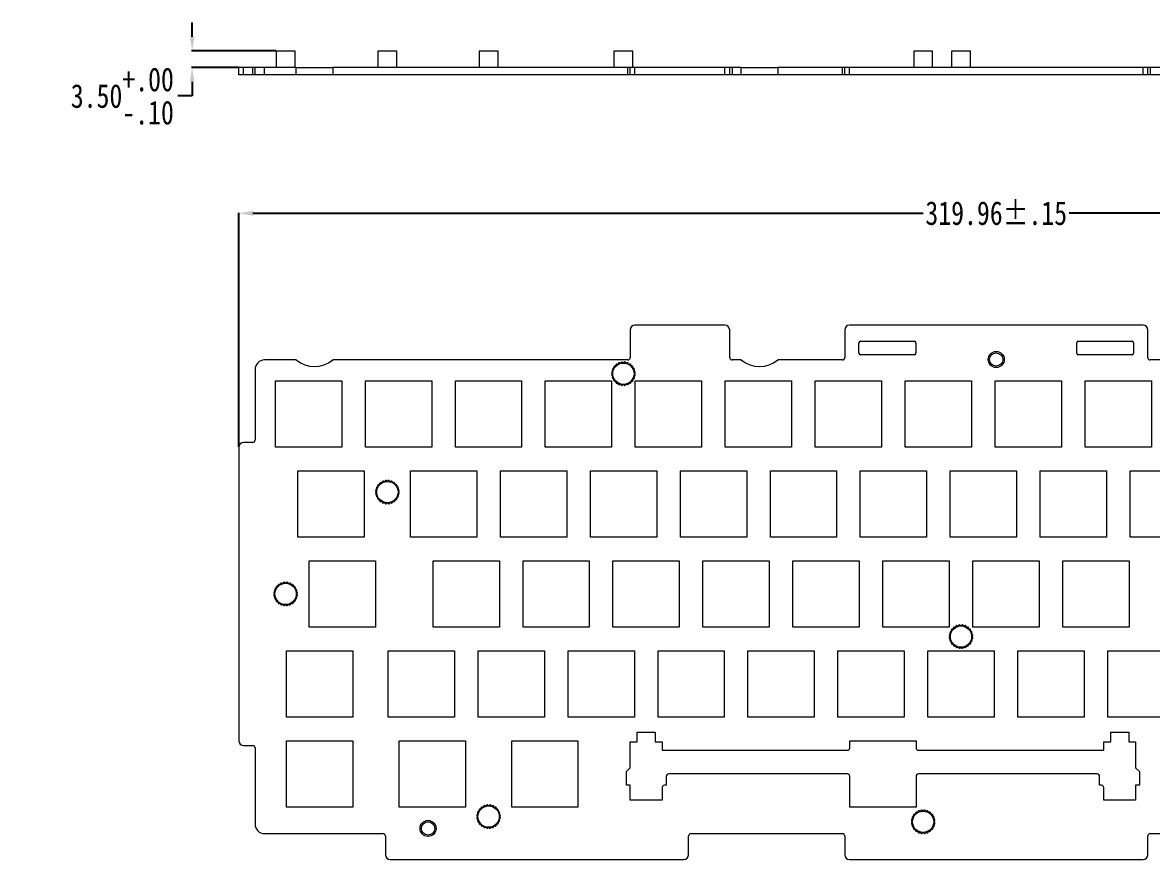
# Model space of a CAD drawing. Header units: inches. Extents: x 702 to 1402, y 103 to 498.
# Drawn here: x 735.8 to 974.2, y 103.5 to 280.1 of the extents above; entities that cross this region are included whole.
import ezdxf

# ---------------------------------------------------------------- set-up
doc = ezdxf.new("R2010")
doc.units = ezdxf.units.IN
doc.header["$LTSCALE"] = 2.574606
doc.header["$MEASUREMENT"] = 0
doc.header["$PDMODE"] = 3
doc.header["$PDSIZE"] = 0.3125
doc.layers.get('0').update_dxf_attribs({"linetype": 'CONTINUOUS'})
doc.layers.get('Defpoints').update_dxf_attribs({"linetype": 'CONTINUOUS'})
doc.styles.get("Standard").update_dxf_attribs({"font": 'txt', "width": 0.8})
doc.dimstyles.new('副本 STANDARD', dxfattribs={"dimtxt": 5, "dimasz": 3, "dimexe": 0.125, "dimexo": 0.0625, "dimgap": 0.09, "dimtad": 0, "dimtoh": 1, "dimzin": 4, "dimdsep": 46, "dimtxsty": 'Standard', "dimblk": '_FILLED', "dimcen": 0.09, "dimazin": 1, "dimtp": 0.01, "dimtm": 0.01, "dimtfac": 1, "dimtofl": 0, "dimtmove": 0, "dimatfit": 3, "dimldrblk": '_FILLED', "dimfxl": 1, "dimtolj": 1, "dimtzin": 4, "dimarcsym": 0})

# ---------------------------------------------------------------- blocks, each defined once
blk = doc.blocks.new('_FILLED')
at = {"color": 0, "linetype": 'ByBlock'}
blk.add_solid([(0, 0), (-1, 0.167), (-1, -0.167)], dxfattribs=at)
blk = doc.blocks.new('*D34')
at = {"color": 0, "lineweight": -2, "transparency": 16777216}
for p, q in [((781.49, 190.58), (781.49, 240)), ((784.49, 239.88), (926.05, 239.88)), ((1098.45, 239.88), (956.9, 239.88)), ((1101.45, 190.58), (1101.45, 240))]:
    blk.add_line(p, q, dxfattribs=at)
at = {"layer": 'Defpoints', "color": 0, "transparency": 16777216}
for p in [(1101.45, 239.88), (781.49, 190.52), (1101.45, 190.52)]:
    blk.add_point(p, dxfattribs=at)
at = {"color": 0, "lineweight": -2, "transparency": 16777216, "xscale": 3, "yscale": 3, "zscale": 3, "rotation": 180}
blk.add_blockref('_FILLED', (781.49, 239.88), dxfattribs=at)
at = {"color": 0, "lineweight": -2, "transparency": 16777216, "xscale": 3, "yscale": 3, "zscale": 3}
blk.add_blockref('_FILLED', (1101.45, 239.88), dxfattribs=at)
at = {"color": 0, "transparency": 16777216, "insert": (941.47, 239.88), "char_height": 5, "attachment_point": 5}
blk.add_mtext('\\A1;319.96±.15', dxfattribs=at)
blk = doc.blocks.new('*D36')
at = {"color": 0, "lineweight": -2, "transparency": 16777216}
for p, q in [((771.65, 277.14), (771.65, 280.14)), ((789.32, 274.14), (771.53, 274.14)), ((781.43, 270.64), (771.53, 270.64)), ((771.65, 267.64), (771.65, 264.64)), ((771.65, 264.64), (768.65, 264.64))]:
    blk.add_line(p, q, dxfattribs=at)
at = {"layer": 'Defpoints', "color": 0, "transparency": 16777216}
for p in [(789.38, 274.14), (771.65, 270.64), (781.49, 270.64)]:
    blk.add_point(p, dxfattribs=at)
at = {"color": 0, "lineweight": -2, "transparency": 16777216, "xscale": 3, "yscale": 3, "zscale": 3}
for p, rotation in [((771.65, 274.14), 270), ((771.65, 270.64), 90)]:
    blk.add_blockref('_FILLED', p, dxfattribs=dict(at, rotation=rotation))
at = {"color": 0, "transparency": 16777216, "insert": (756.9, 264.64), "char_height": 5, "attachment_point": 5}
blk.add_mtext('\\A1;3.50\\S+.00^ -.10;', dxfattribs=at)

msp = doc.modelspace()

# ---------------------------------------------------------------- linework, layer by layer
at = {"color": 7, "linetype": 'Continuous', "lineweight": 15}
for p, q in [((789.383, 274.137), (789.383, 270.637)), ((793.383, 274.137), (789.383, 274.137)), ((793.383, 270.637), (793.383, 274.137)), ((810.881, 274.137), (810.881, 270.637)), ((814.881, 274.137), (810.881, 274.137)), ((814.881, 270.637), (814.881, 274.137)), ((832.251, 274.137), (832.251, 270.637)), ((836.251, 274.137), (832.251, 274.137)), ((836.251, 270.637), (836.251, 274.137)), ((860.733, 274.137), (860.733, 270.637)), ((864.733, 274.137), (860.733, 274.137)), ((864.733, 270.637), (864.733, 274.137)), ((924.033, 274.137), (924.033, 270.637)), ((928.033, 274.137), (924.033, 274.137)), ((928.033, 270.637), (928.033, 274.137)), ((932.028, 274.137), (932.028, 270.637)), ((936.028, 274.137), (932.028, 274.137)), ((936.028, 270.637), (936.028, 274.137)), ((781.493, 269.137), (781.493, 270.637)), ((782.493, 270.637), (781.493, 270.637)), ((782.493, 269.137), (782.493, 270.637)), ((784.433, 270.637), (782.493, 270.637)), ((784.433, 269.137), (784.433, 270.637)), ((784.933, 270.637), (784.433, 270.637)), ((784.933, 269.137), (784.933, 270.637)), ((786.933, 270.637), (784.933, 270.637)), ((786.933, 269.137), (786.933, 270.637)), ((793.621, 270.637), (786.933, 270.637)), ((793.621, 269.137), (793.621, 270.637)), ((793.621, 270.637), (801.325, 270.637)), ((801.325, 270.637), (801.325, 269.137)), ((863.673, 270.637), (801.325, 270.637)), ((863.673, 269.137), (863.673, 270.637)), ((864.173, 270.637), (863.673, 270.637)), ((864.173, 269.137), (864.173, 270.637)), ((865.173, 270.637), (864.173, 270.637)), ((865.173, 269.137), (865.173, 270.637)), ((884.173, 270.637), (865.173, 270.637)), ((884.173, 269.137), (884.173, 270.637)), ((885.173, 270.637), (884.173, 270.637)), ((885.173, 269.137), (885.173, 270.637)), ((885.673, 270.637), (885.173, 270.637)), ((885.673, 270.637), (885.673, 269.137)), ((887.621, 270.637), (885.673, 270.637)), ((887.621, 269.137), (887.621, 270.637)), ((887.621, 270.637), (895.325, 270.637)), ((895.325, 270.637), (895.325, 269.137)), ((908.973, 270.637), (895.325, 270.637)), ((908.973, 269.137), (908.973, 270.637)), ((909.473, 270.637), (908.973, 270.637)), ((909.473, 269.137), (909.473, 270.637)), ((910.473, 270.637), (909.473, 270.637)), ((910.473, 269.137), (910.473, 270.637)), ((972.473, 270.637), (910.473, 270.637)), ((972.473, 269.137), (972.473, 270.637)), ((973.473, 270.637), (972.473, 270.637)), ((973.473, 269.137), (973.473, 270.637)), ((973.973, 270.637), (973.473, 270.637)), ((973.973, 270.637), (973.973, 269.137)), ((987.621, 270.637), (973.973, 270.637)), ((782.493, 269.137), (781.493, 269.137)), ((784.433, 269.137), (782.493, 269.137)), ((784.933, 269.137), (784.433, 269.137)), ((786.933, 269.137), (784.933, 269.137)), ((793.621, 269.137), (786.933, 269.137)), ((801.325, 269.137), (793.621, 269.137)), ((863.673, 269.137), (801.325, 269.137)), ((864.173, 269.137), (863.673, 269.137)), ((865.173, 269.137), (864.173, 269.137)), ((884.173, 269.137), (865.173, 269.137)), ((885.173, 269.137), (884.173, 269.137)), ((885.673, 269.137), (885.173, 269.137)), ((887.621, 269.137), (885.673, 269.137)), ((895.325, 269.137), (887.621, 269.137)), ((908.973, 269.137), (895.325, 269.137)), ((909.473, 269.137), (908.973, 269.137)), ((910.473, 269.137), (909.473, 269.137)), ((972.473, 269.137), (910.473, 269.137)), ((973.473, 269.137), (972.473, 269.137)), ((973.973, 269.137), (973.473, 269.137)), ((987.621, 269.137), (973.973, 269.137)), ((864.173, 215.257), (864.173, 209.418)), ((884.173, 216.257), (865.173, 216.257)), ((885.173, 209.418), (885.173, 215.257)), ((909.473, 215.257), (909.473, 209.418)), ((972.473, 216.257), (910.473, 216.257)), ((973.473, 209.418), (973.473, 215.257)), ((912.473, 210.318), (912.473, 212.557)), ((912.773, 212.857), (924.173, 212.857)), ((924.473, 212.557), (924.473, 210.318)), ((958.473, 210.318), (958.473, 212.557)), ((958.773, 212.857), (970.173, 212.857)), ((970.473, 212.557), (970.473, 210.318)), ((924.173, 210.018), (912.773, 210.018)), ((970.173, 210.018), (958.773, 210.018)), ((793.621, 208.918), (786.933, 208.918)), ((863.673, 208.918), (801.325, 208.918)), ((887.621, 208.918), (885.673, 208.918)), ((908.973, 208.918), (895.325, 208.918)), ((987.621, 208.918), (973.973, 208.918)), ((784.933, 206.918), (784.933, 192.018)), ((789.233, 204.518), (803.233, 204.518)), ((789.233, 190.518), (789.233, 204.518)), ((803.233, 204.518), (803.233, 190.518)), ((808.233, 204.518), (822.233, 204.518)), ((808.233, 190.518), (808.233, 204.518)), ((822.233, 204.518), (822.233, 190.518)), ((827.233, 204.518), (841.233, 204.518)), ((827.233, 190.518), (827.233, 204.518)), ((841.233, 204.518), (841.233, 190.518)), ((846.233, 204.518), (860.233, 204.518)), ((846.233, 190.518), (846.233, 204.518)), ((860.233, 204.518), (860.233, 190.518)), ((865.233, 204.518), (879.233, 204.518)), ((865.233, 190.518), (865.233, 204.518)), ((879.233, 204.518), (879.233, 190.518)), ((884.233, 204.518), (898.233, 204.518)), ((884.233, 190.518), (884.233, 204.518)), ((898.233, 204.518), (898.233, 190.518)), ((903.233, 204.518), (917.233, 204.518)), ((903.233, 190.518), (903.233, 204.518)), ((917.233, 204.518), (917.233, 190.518)), ((922.233, 204.518), (936.233, 204.518)), ((922.233, 190.518), (922.233, 204.518)), ((936.233, 204.518), (936.233, 190.518)), ((941.233, 204.518), (955.233, 204.518)), ((941.233, 190.518), (941.233, 204.518)), ((955.233, 204.518), (955.233, 190.518)), ((960.233, 204.518), (974.233, 204.518)), ((960.233, 190.518), (960.233, 204.518)), ((974.233, 204.518), (974.233, 190.518)), ((784.433, 191.518), (782.493, 191.518)), ((781.493, 190.518), (781.493, 128.518)), ((803.233, 190.518), (789.233, 190.518)), ((822.233, 190.518), (808.233, 190.518)), ((841.233, 190.518), (827.233, 190.518)), ((860.233, 190.518), (846.233, 190.518)), ((879.233, 190.518), (865.233, 190.518)), ((898.233, 190.518), (884.233, 190.518)), ((917.233, 190.518), (903.233, 190.518)), ((936.233, 190.518), (922.233, 190.518)), ((955.233, 190.518), (941.233, 190.518)), ((974.233, 190.518), (960.233, 190.518)), ((793.998, 185.518), (807.998, 185.518)), ((793.998, 171.518), (793.998, 185.518)), ((807.998, 185.518), (807.998, 171.518)), ((817.763, 185.518), (831.763, 185.518)), ((817.763, 171.518), (817.763, 185.518)), ((831.763, 185.518), (831.763, 171.518)), ((836.763, 185.518), (850.763, 185.518)), ((836.763, 171.518), (836.763, 185.518)), ((850.763, 185.518), (850.763, 171.518)), ((855.763, 185.518), (869.763, 185.518)), ((855.763, 171.518), (855.763, 185.518)), ((869.763, 185.518), (869.763, 171.518)), ((874.763, 185.518), (888.763, 185.518)), ((874.763, 171.518), (874.763, 185.518)), ((888.763, 185.518), (888.763, 171.518)), ((893.763, 185.518), (907.763, 185.518)), ((893.763, 171.518), (893.763, 185.518)), ((907.763, 185.518), (907.763, 171.518)), ((912.763, 185.518), (926.763, 185.518)), ((912.763, 171.518), (912.763, 185.518)), ((926.763, 185.518), (926.763, 171.518)), ((931.763, 185.518), (945.763, 185.518)), ((931.763, 171.518), (931.763, 185.518)), ((945.763, 185.518), (945.763, 171.518)), ((950.763, 185.518), (964.763, 185.518)), ((950.763, 171.518), (950.763, 185.518)), ((964.763, 185.518), (964.763, 171.518)), ((969.763, 185.518), (983.763, 185.518)), ((969.763, 171.518), (969.763, 185.518)), ((807.998, 171.518), (793.998, 171.518)), ((831.763, 171.518), (817.763, 171.518)), ((850.763, 171.518), (836.763, 171.518)), ((869.763, 171.518), (855.763, 171.518)), ((888.763, 171.518), (874.763, 171.518)), ((907.763, 171.518), (893.763, 171.518)), ((926.763, 171.518), (912.763, 171.518)), ((945.763, 171.518), (931.763, 171.518)), ((964.763, 171.518), (950.763, 171.518)), ((983.763, 171.518), (969.763, 171.518)), ((796.383, 166.518), (810.383, 166.518)), ((796.383, 152.518), (796.383, 166.518)), ((810.383, 166.518), (810.383, 152.518)), ((822.528, 166.518), (836.528, 166.518)), ((822.528, 152.518), (822.528, 166.518)), ((836.528, 166.518), (836.528, 152.518)), ((841.528, 152.518), (841.528, 166.518)), ((841.528, 166.518), (855.528, 166.518)), ((855.528, 166.518), (855.528, 152.518)), ((860.528, 166.518), (874.528, 166.518)), ((860.528, 152.518), (860.528, 166.518)), ((874.528, 166.518), (874.528, 152.518)), ((879.528, 166.518), (893.528, 166.518)), ((879.528, 152.518), (879.528, 166.518)), ((893.528, 166.518), (893.528, 152.518)), ((898.528, 166.518), (912.528, 166.518)), ((898.528, 152.518), (898.528, 166.518)), ((912.528, 166.518), (912.528, 152.518)), ((917.528, 166.518), (931.528, 166.518)), ((917.528, 152.518), (917.528, 166.518)), ((931.528, 166.518), (931.528, 152.518)), ((936.528, 166.518), (950.528, 166.518)), ((936.528, 152.518), (936.528, 166.518)), ((950.528, 166.518), (950.528, 152.518)), ((955.528, 166.518), (969.528, 166.518)), ((955.528, 152.518), (955.528, 166.518)), ((969.528, 166.518), (969.528, 152.518)), ((810.383, 152.518), (796.383, 152.518)), ((836.528, 152.518), (822.528, 152.518)), ((855.528, 152.518), (841.528, 152.518)), ((874.528, 152.518), (860.528, 152.518)), ((893.528, 152.518), (879.528, 152.518)), ((912.528, 152.518), (898.528, 152.518)), ((931.528, 152.518), (917.528, 152.518)), ((950.528, 152.518), (936.528, 152.518)), ((969.528, 152.518), (955.528, 152.518)), ((832.038, 133.518), (832.038, 147.518)), ((832.038, 147.518), (846.038, 147.518)), ((846.038, 147.518), (846.038, 133.518)), ((851.038, 147.518), (865.038, 147.518)), ((851.038, 133.518), (851.038, 147.518)), ((865.038, 147.518), (865.038, 133.518)), ((870.038, 147.518), (884.038, 147.518)), ((870.038, 133.518), (870.038, 147.518)), ((884.038, 147.518), (884.038, 133.518)), ((889.038, 147.518), (903.038, 147.518)), ((889.038, 133.518), (889.038, 147.518)), ((903.038, 147.518), (903.038, 133.518)), ((908.038, 147.518), (922.038, 147.518)), ((908.038, 133.518), (908.038, 147.518)), ((922.038, 147.518), (922.038, 133.518)), ((927.038, 147.518), (941.038, 147.518)), ((927.038, 133.518), (927.038, 147.518)), ((941.038, 147.518), (941.038, 133.518)), ((946.038, 147.518), (960.038, 147.518)), ((946.038, 133.518), (946.038, 147.518)), ((960.038, 147.518), (960.038, 133.518)), ((965.038, 133.518), (965.038, 147.518)), ((965.038, 147.518), (979.038, 147.518)), ((846.038, 133.518), (832.038, 133.518)), ((865.038, 133.518), (851.038, 133.518)), ((884.038, 133.518), (870.038, 133.518)), ((903.038, 133.518), (889.038, 133.518)), ((922.038, 133.518), (908.038, 133.518)), ((941.038, 133.518), (927.038, 133.518)), ((960.038, 133.518), (946.038, 133.518)), ((979.038, 133.518), (965.038, 133.518)), ((865.638, 130.368), (869.438, 130.368)), ((865.638, 128.318), (865.638, 130.368)), ((869.438, 130.368), (869.438, 128.318)), ((965.638, 130.368), (969.438, 130.368)), ((965.638, 128.318), (965.638, 130.368)), ((969.438, 130.368), (969.438, 128.318)), ((782.493, 127.518), (784.433, 127.518)), ((784.933, 127.018), (784.933, 110.918)), ((791.603, 114.518), (791.603, 128.518)), ((791.603, 128.518), (805.603, 128.518)), ((805.603, 128.518), (805.603, 114.518)), ((815.368, 128.518), (829.368, 128.518)), ((815.368, 114.518), (815.368, 128.518)), ((829.368, 128.518), (829.368, 114.518)), ((839.133, 128.518), (853.133, 128.518)), ((839.133, 114.518), (839.133, 128.518)), ((853.133, 128.518), (853.133, 114.518)), ((864.188, 128.318), (865.638, 128.318)), ((864.188, 122.843), (864.188, 128.318)), ((869.438, 128.318), (870.888, 128.318)), ((870.888, 128.318), (870.888, 126.518)), ((870.888, 126.518), (910.038, 126.518)), ((910.538, 128.518), (924.538, 128.518)), ((910.538, 127.018), (910.538, 128.518)), ((924.538, 128.518), (924.538, 127.018)), ((925.038, 126.518), (964.188, 126.518)), ((964.188, 126.518), (964.188, 128.318)), ((964.188, 128.318), (965.638, 128.318)), ((969.438, 128.318), (970.888, 128.318)), ((970.888, 128.318), (970.888, 122.843)), ((863.363, 122.018), (864.188, 122.843)), ((863.363, 119.118), (863.363, 122.018)), ((970.888, 122.843), (971.713, 122.018)), ((971.713, 122.018), (971.713, 119.118)), ((871.788, 121.018), (871.788, 119.118)), ((910.038, 121.518), (872.288, 121.518)), ((910.538, 114.518), (910.538, 121.018)), ((924.538, 121.018), (924.538, 114.518)), ((962.788, 121.518), (925.038, 121.518)), ((963.288, 119.118), (963.288, 121.018)), ((864.188, 119.118), (863.363, 119.118)), ((864.188, 116.018), (864.188, 119.118)), ((870.888, 118.618), (870.888, 116.018)), ((871.788, 119.118), (871.388, 119.118)), ((963.688, 119.118), (963.288, 119.118)), ((964.188, 116.018), (964.188, 118.618)), ((970.888, 119.118), (970.888, 116.018)), ((971.713, 119.118), (970.888, 119.118)), ((805.603, 114.518), (791.603, 114.518)), ((829.368, 114.518), (815.368, 114.518)), ((853.133, 114.518), (839.133, 114.518)), ((870.888, 116.018), (864.188, 116.018)), ((924.538, 114.518), (910.538, 114.518)), ((970.888, 116.018), (964.188, 116.018)), ((786.933, 108.918), (811.973, 108.918)), ((812.473, 108.418), (812.473, 104.478)), ((876.473, 104.478), (876.473, 108.418)), ((876.973, 108.918), (908.973, 108.918)), ((909.473, 108.418), (909.473, 104.478)), ((973.473, 104.478), (973.473, 108.418)), ((973.973, 108.918), (1016.563, 108.918)), ((813.473, 103.478), (875.473, 103.478)), ((910.473, 103.478), (972.473, 103.478))]:
    msp.add_line(p, q, dxfattribs=at)
at = {"color": 1, "linetype": 'Continuous', "lineweight": 15}
for p, q in [((791.603, 147.518), (805.603, 147.518)), ((791.603, 133.518), (791.603, 147.518)), ((805.603, 147.518), (805.603, 133.518)), ((813.038, 147.518), (827.038, 147.518)), ((813.038, 133.518), (813.038, 147.518)), ((827.038, 147.518), (827.038, 133.518)), ((805.603, 133.518), (791.603, 133.518)), ((827.038, 133.518), (813.038, 133.518))]:
    msp.add_line(p, q, dxfattribs=at)
at = {"color": 7, "linetype": 'Continuous', "lineweight": 15}
for centre, radius in [((941.473, 209.018), 1.7), ((941.473, 209.018), 1.4), ((862.733, 206.018), 2.25), ((812.881, 181.018), 2.25), ((791.383, 159.518), 2.25), ((934.028, 150.518), 2.25), ((834.251, 112.518), 2.25), ((926.033, 111.418), 2.25), ((821.473, 110.018), 1.7), ((821.473, 110.018), 1.4)]:
    msp.add_circle(centre, radius, dxfattribs=at)
for centre, radius, start, end in [((865.173, 215.257), 1, 90, 180), ((884.173, 215.257), 1, 0, 90), ((910.473, 215.257), 1, 90, 180), ((972.473, 215.257), 1, 0, 90), ((912.773, 212.557), 0.3, 90, 180), ((924.173, 212.557), 0.3, 0, 90), ((958.773, 212.557), 0.3, 90, 180), ((970.173, 212.557), 0.3, 0, 90), ((912.773, 210.318), 0.3, 180, 270), ((924.173, 210.318), 0.3, 270, 0), ((958.773, 210.318), 0.3, 180, 270), ((970.173, 210.318), 0.3, 270, 0), ((786.933, 206.918), 2, 90, 180), ((797.473, 213.518), 6, 230.05549, 309.94451), ((860.917, 207.429), 0.2, 146.69927, 194.37781), ((860.899, 207.406), 0.2, 90.62219, 138.30073), ((860.895, 207.856), 0.25, 270.62219, 359.37781), ((861.345, 207.851), 0.2, 131.69927, 179.37781), ((861.321, 207.833), 0.2, 75.62219, 123.30073), ((861.433, 208.269), 0.25, 255.62219, 344.37781), ((861.866, 208.148), 0.2, 116.69927, 164.37781), ((861.839, 208.137), 0.2, 60.62219, 108.30073), ((862.06, 208.529), 0.25, 240.62219, 329.37781), ((862.447, 208.3), 0.2, 101.69927, 149.37781), ((862.418, 208.296), 0.2, 45.62219, 93.30073), ((862.733, 208.618), 0.25, 225.62219, 314.37781), ((863.048, 208.296), 0.2, 86.69927, 134.37781), ((863.019, 208.3), 0.2, 30.62219, 78.30073), ((863.406, 208.529), 0.25, 210.62219, 299.37781), ((863.627, 208.137), 0.2, 71.69927, 119.37781), ((863.673, 209.418), 0.5, 270, 0), ((863.6, 208.148), 0.2, 15.62219, 63.30073), ((864.033, 208.269), 0.25, 195.62219, 284.37781), ((864.145, 207.833), 0.2, 56.69927, 104.37781), ((864.122, 207.851), 0.2, 0.62219, 48.30073), ((864.572, 207.856), 0.25, 180.62219, 269.37781), ((864.567, 207.406), 0.2, 41.69927, 89.37781), ((864.549, 207.429), 0.2, 345.62219, 33.30073), ((885.673, 209.418), 0.5, 180, 270), ((891.473, 213.518), 6, 230.05549, 309.94451), ((908.973, 209.418), 0.5, 270, 0), ((973.973, 209.418), 0.5, 180, 270), ((860.451, 206.303), 0.2, 120.62219, 168.30073), ((860.455, 206.332), 0.2, 176.69927, 224.37781), ((860.455, 205.703), 0.2, 135.62219, 183.30073), ((860.451, 205.732), 0.2, 191.69927, 239.37781), ((860.133, 206.018), 0.25, 315.62219, 44.37781), ((860.222, 206.691), 0.25, 300.62219, 29.37781), ((860.222, 205.345), 0.25, 330.62219, 59.37781), ((860.614, 206.911), 0.2, 161.69927, 209.37781), ((860.614, 205.124), 0.2, 150.62219, 198.30073), ((860.603, 206.884), 0.2, 105.62219, 153.30073), ((860.603, 205.151), 0.2, 206.69927, 254.37781), ((860.481, 207.318), 0.25, 285.62219, 14.37781), ((864.985, 207.318), 0.25, 165.62219, 254.37781), ((864.864, 206.884), 0.2, 26.69927, 74.37781), ((864.864, 205.151), 0.2, 285.62219, 333.30073), ((865.244, 206.691), 0.25, 150.62219, 239.37781), ((865.244, 205.345), 0.25, 120.62219, 209.37781), ((864.852, 206.911), 0.2, 330.62219, 18.30073), ((864.852, 205.124), 0.2, 341.69927, 29.37781), ((865.333, 206.018), 0.25, 135.62219, 224.37781), ((865.015, 206.303), 0.2, 11.69927, 59.37781), ((865.015, 205.732), 0.2, 300.62219, 348.30073), ((865.011, 206.332), 0.2, 315.62219, 3.30073), ((865.011, 205.703), 0.2, 356.69927, 44.37781), ((860.481, 204.718), 0.25, 345.62219, 74.37781), ((860.917, 204.606), 0.2, 165.62219, 213.30073), ((860.899, 204.629), 0.2, 221.69927, 269.37781), ((860.895, 204.179), 0.25, 0.62219, 89.37781), ((861.345, 204.184), 0.2, 180.62219, 228.30073), ((861.321, 204.202), 0.2, 236.69927, 284.37781), ((861.433, 203.766), 0.25, 15.62219, 104.37781), ((861.866, 203.887), 0.2, 195.62219, 243.30073), ((861.839, 203.898), 0.2, 251.69927, 299.37781), ((862.06, 203.506), 0.25, 30.62219, 119.37781), ((862.447, 203.735), 0.2, 210.62219, 258.30073), ((862.418, 203.739), 0.2, 266.69927, 314.37781), ((862.733, 203.418), 0.25, 45.62219, 134.37781), ((863.048, 203.739), 0.2, 225.62219, 273.30073), ((863.019, 203.735), 0.2, 281.69927, 329.37781), ((863.406, 203.506), 0.25, 60.62219, 149.37781), ((863.627, 203.898), 0.2, 240.62219, 288.30073), ((863.6, 203.887), 0.2, 296.69927, 344.37781), ((864.033, 203.766), 0.25, 75.62219, 164.37781), ((864.145, 204.202), 0.2, 255.62219, 303.30073), ((864.122, 204.184), 0.2, 311.69927, 359.37781), ((864.572, 204.179), 0.25, 90.62219, 179.37781), ((864.567, 204.629), 0.2, 270.62219, 318.30073), ((864.549, 204.606), 0.2, 326.69927, 14.37781), ((864.985, 204.718), 0.25, 105.62219, 194.37781), ((782.493, 190.518), 1, 90, 180), ((784.433, 192.018), 0.5, 270, 0), ((810.598, 181.303), 0.2, 120.62219, 168.30073), ((810.602, 181.332), 0.2, 176.69927, 224.37781), ((810.369, 181.691), 0.25, 300.62219, 29.37781), ((810.761, 181.911), 0.2, 161.69927, 209.37781), ((810.75, 181.884), 0.2, 105.62219, 153.30073), ((810.629, 182.318), 0.25, 285.62219, 14.37781), ((811.065, 182.429), 0.2, 146.69927, 194.37781), ((811.047, 182.406), 0.2, 90.62219, 138.30073), ((811.042, 182.856), 0.25, 270.62219, 359.37781), ((811.492, 182.851), 0.2, 131.69927, 179.37781), ((811.469, 182.833), 0.2, 75.62219, 123.30073), ((811.581, 183.269), 0.25, 255.62219, 344.37781), ((812.014, 183.148), 0.2, 116.69927, 164.37781), ((811.987, 183.137), 0.2, 60.62219, 108.30073), ((812.208, 183.529), 0.25, 240.62219, 329.37781), ((812.595, 183.3), 0.2, 101.69927, 149.37781), ((812.566, 183.296), 0.2, 45.62219, 93.30073), ((812.881, 183.618), 0.25, 225.62219, 314.37781), ((813.195, 183.296), 0.2, 86.69927, 134.37781), ((813.166, 183.3), 0.2, 30.62219, 78.30073), ((813.553, 183.529), 0.25, 210.62219, 299.37781), ((813.774, 183.137), 0.2, 71.69927, 119.37781), ((813.747, 183.148), 0.2, 15.62219, 63.30073), ((814.181, 183.269), 0.25, 195.62219, 284.37781), ((814.292, 182.833), 0.2, 56.69927, 104.37781), ((814.269, 182.851), 0.2, 0.62219, 48.30073), ((814.719, 182.856), 0.25, 180.62219, 269.37781), ((814.714, 182.406), 0.2, 41.69927, 89.37781), ((814.696, 182.429), 0.2, 345.62219, 33.30073), ((815.132, 182.318), 0.25, 165.62219, 254.37781), ((815.011, 181.884), 0.2, 26.69927, 74.37781), ((815.392, 181.691), 0.25, 150.62219, 239.37781), ((815, 181.911), 0.2, 330.62219, 18.30073), ((815.163, 181.303), 0.2, 11.69927, 59.37781), ((815.159, 181.332), 0.2, 315.62219, 3.30073), ((810.602, 180.703), 0.2, 135.62219, 183.30073), ((810.598, 180.732), 0.2, 191.69927, 239.37781), ((810.281, 181.018), 0.25, 315.62219, 44.37781), ((810.369, 180.345), 0.25, 330.62219, 59.37781), ((810.761, 180.124), 0.2, 150.62219, 198.30073), ((810.75, 180.151), 0.2, 206.69927, 254.37781), ((810.629, 179.718), 0.25, 345.62219, 74.37781), ((811.065, 179.606), 0.2, 165.62219, 213.30073), ((811.047, 179.629), 0.2, 221.69927, 269.37781), ((811.042, 179.179), 0.25, 0.62219, 89.37781), ((811.492, 179.184), 0.2, 180.62219, 228.30073), ((811.469, 179.202), 0.2, 236.69927, 284.37781), ((811.581, 178.766), 0.25, 15.62219, 104.37781), ((812.014, 178.887), 0.2, 195.62219, 243.30073), ((813.747, 178.887), 0.2, 296.69927, 344.37781), ((814.181, 178.766), 0.25, 75.62219, 164.37781), ((814.292, 179.202), 0.2, 255.62219, 303.30073), ((814.269, 179.184), 0.2, 311.69927, 359.37781), ((814.719, 179.179), 0.25, 90.62219, 179.37781), ((814.714, 179.629), 0.2, 270.62219, 318.30073), ((814.696, 179.606), 0.2, 326.69927, 14.37781), ((815.132, 179.718), 0.25, 105.62219, 194.37781), ((815.011, 180.151), 0.2, 285.62219, 333.30073), ((815.392, 180.345), 0.25, 120.62219, 209.37781), ((815, 180.124), 0.2, 341.69927, 29.37781), ((815.481, 181.018), 0.25, 135.62219, 224.37781), ((815.163, 180.732), 0.2, 300.62219, 348.30073), ((815.159, 180.703), 0.2, 356.69927, 44.37781), ((811.987, 178.898), 0.2, 251.69927, 299.37781), ((812.208, 178.506), 0.25, 30.62219, 119.37781), ((812.595, 178.735), 0.2, 210.62219, 258.30073), ((812.566, 178.739), 0.2, 266.69927, 314.37781), ((812.881, 178.418), 0.25, 45.62219, 134.37781), ((813.195, 178.739), 0.2, 225.62219, 273.30073), ((813.166, 178.735), 0.2, 281.69927, 329.37781), ((813.553, 178.506), 0.25, 60.62219, 149.37781), ((813.774, 178.898), 0.2, 240.62219, 288.30073), ((789.101, 159.803), 0.2, 120.62219, 168.30073), ((789.105, 159.832), 0.2, 176.69927, 224.37781), ((788.872, 160.191), 0.25, 300.62219, 29.37781), ((789.264, 160.411), 0.2, 161.69927, 209.37781), ((789.253, 160.384), 0.2, 105.62219, 153.30073), ((789.131, 160.818), 0.25, 285.62219, 14.37781), ((789.567, 160.929), 0.2, 146.69927, 194.37781), ((789.549, 160.906), 0.2, 90.62219, 138.30073), ((789.545, 161.356), 0.25, 270.62219, 359.37781), ((789.995, 161.351), 0.2, 131.69927, 179.37781), ((789.971, 161.333), 0.2, 75.62219, 123.30073), ((790.083, 161.769), 0.25, 255.62219, 344.37781), ((790.516, 161.648), 0.2, 116.69927, 164.37781), ((790.489, 161.637), 0.2, 60.62219, 108.30073), ((790.71, 162.029), 0.25, 240.62219, 329.37781), ((791.097, 161.8), 0.2, 101.69927, 149.37781), ((791.068, 161.796), 0.2, 45.62219, 93.30073), ((791.383, 162.118), 0.25, 225.62219, 314.37781), ((791.698, 161.796), 0.2, 86.69927, 134.37781), ((791.669, 161.8), 0.2, 30.62219, 78.30073), ((792.056, 162.029), 0.25, 210.62219, 299.37781), ((792.277, 161.637), 0.2, 71.69927, 119.37781), ((792.25, 161.648), 0.2, 15.62219, 63.30073), ((792.683, 161.769), 0.25, 195.62219, 284.37781), ((792.795, 161.333), 0.2, 56.69927, 104.37781), ((792.772, 161.351), 0.2, 0.62219, 48.30073), ((793.222, 161.356), 0.25, 180.62219, 269.37781), ((793.217, 160.906), 0.2, 41.69927, 89.37781), ((793.199, 160.929), 0.2, 345.62219, 33.30073), ((793.635, 160.818), 0.25, 165.62219, 254.37781), ((793.514, 160.384), 0.2, 26.69927, 74.37781), ((793.894, 160.191), 0.25, 150.62219, 239.37781), ((793.502, 160.411), 0.2, 330.62219, 18.30073), ((793.665, 159.803), 0.2, 11.69927, 59.37781), ((793.661, 159.832), 0.2, 315.62219, 3.30073), ((789.105, 159.203), 0.2, 135.62219, 183.30073), ((789.101, 159.232), 0.2, 191.69927, 239.37781), ((788.783, 159.518), 0.25, 315.62219, 44.37781), ((788.872, 158.845), 0.25, 330.62219, 59.37781), ((789.264, 158.624), 0.2, 150.62219, 198.30073), ((789.253, 158.651), 0.2, 206.69927, 254.37781), ((789.131, 158.218), 0.25, 345.62219, 74.37781), ((789.567, 158.106), 0.2, 165.62219, 213.30073), ((789.549, 158.129), 0.2, 221.69927, 269.37781), ((789.545, 157.679), 0.25, 0.62219, 89.37781), ((789.995, 157.684), 0.2, 180.62219, 228.30073), ((789.971, 157.702), 0.2, 236.69927, 284.37781), ((790.083, 157.266), 0.25, 15.62219, 104.37781), ((792.683, 157.266), 0.25, 75.62219, 164.37781), ((792.795, 157.702), 0.2, 255.62219, 303.30073), ((792.772, 157.684), 0.2, 311.69927, 359.37781), ((793.222, 157.679), 0.25, 90.62219, 179.37781), ((793.217, 158.129), 0.2, 270.62219, 318.30073), ((793.199, 158.106), 0.2, 326.69927, 14.37781), ((793.635, 158.218), 0.25, 105.62219, 194.37781), ((793.514, 158.651), 0.2, 285.62219, 333.30073), ((793.894, 158.845), 0.25, 120.62219, 209.37781), ((793.502, 158.624), 0.2, 341.69927, 29.37781), ((793.983, 159.518), 0.25, 135.62219, 224.37781), ((793.665, 159.232), 0.2, 300.62219, 348.30073), ((793.661, 159.203), 0.2, 356.69927, 44.37781), ((790.516, 157.387), 0.2, 195.62219, 243.30073), ((790.489, 157.398), 0.2, 251.69927, 299.37781), ((790.71, 157.006), 0.25, 30.62219, 119.37781), ((791.097, 157.235), 0.2, 210.62219, 258.30073), ((791.068, 157.239), 0.2, 266.69927, 314.37781), ((791.383, 156.918), 0.25, 45.62219, 134.37781), ((791.698, 157.239), 0.2, 225.62219, 273.30073), ((791.669, 157.235), 0.2, 281.69927, 329.37781), ((792.056, 157.006), 0.25, 60.62219, 149.37781), ((792.277, 157.398), 0.2, 240.62219, 288.30073), ((792.25, 157.387), 0.2, 296.69927, 344.37781), ((932.728, 152.769), 0.25, 255.62219, 344.37781), ((933.161, 152.648), 0.2, 116.69927, 164.37781), ((933.134, 152.637), 0.2, 60.62219, 108.30073), ((933.355, 153.029), 0.25, 240.62219, 329.37781), ((933.742, 152.8), 0.2, 101.69927, 149.37781), ((933.713, 152.796), 0.2, 45.62219, 93.30073), ((934.028, 153.118), 0.25, 225.62219, 314.37781), ((934.343, 152.796), 0.2, 86.69927, 134.37781), ((934.314, 152.8), 0.2, 30.62219, 78.30073), ((934.701, 153.029), 0.25, 210.62219, 299.37781), ((934.922, 152.637), 0.2, 71.69927, 119.37781), ((934.895, 152.648), 0.2, 15.62219, 63.30073), ((935.328, 152.769), 0.25, 195.62219, 284.37781), ((931.746, 150.803), 0.2, 120.62219, 168.30073), ((931.75, 150.832), 0.2, 176.69927, 224.37781), ((931.75, 150.203), 0.2, 135.62219, 183.30073), ((931.428, 150.518), 0.25, 315.62219, 44.37781), ((931.517, 151.191), 0.25, 300.62219, 29.37781), ((931.909, 151.411), 0.2, 161.69927, 209.37781), ((931.898, 151.384), 0.2, 105.62219, 153.30073), ((931.776, 151.818), 0.25, 285.62219, 14.37781), ((932.212, 151.929), 0.2, 146.69927, 194.37781), ((932.194, 151.906), 0.2, 90.62219, 138.30073), ((932.19, 152.356), 0.25, 270.62219, 359.37781), ((932.64, 152.351), 0.2, 131.69927, 179.37781), ((932.616, 152.333), 0.2, 75.62219, 123.30073), ((935.44, 152.333), 0.2, 56.69927, 104.37781), ((935.417, 152.351), 0.2, 0.62219, 48.30073), ((935.867, 152.356), 0.25, 180.62219, 269.37781), ((935.862, 151.906), 0.2, 41.69927, 89.37781), ((935.844, 151.929), 0.2, 345.62219, 33.30073), ((936.28, 151.818), 0.25, 165.62219, 254.37781), ((936.159, 151.384), 0.2, 26.69927, 74.37781), ((936.539, 151.191), 0.25, 150.62219, 239.37781), ((936.147, 151.411), 0.2, 330.62219, 18.30073), ((936.628, 150.518), 0.25, 135.62219, 224.37781), ((936.31, 150.803), 0.2, 11.69927, 59.37781), ((936.306, 150.832), 0.2, 315.62219, 3.30073), ((936.306, 150.203), 0.2, 356.69927, 44.37781), ((931.746, 150.232), 0.2, 191.69927, 239.37781), ((931.517, 149.845), 0.25, 330.62219, 59.37781), ((931.909, 149.624), 0.2, 150.62219, 198.30073), ((931.898, 149.651), 0.2, 206.69927, 254.37781), ((931.776, 149.218), 0.25, 345.62219, 74.37781), ((932.212, 149.106), 0.2, 165.62219, 213.30073), ((932.194, 149.129), 0.2, 221.69927, 269.37781), ((932.19, 148.679), 0.25, 0.62219, 89.37781), ((932.64, 148.684), 0.2, 180.62219, 228.30073), ((932.616, 148.702), 0.2, 236.69927, 284.37781), ((932.728, 148.266), 0.25, 15.62219, 104.37781), ((933.161, 148.387), 0.2, 195.62219, 243.30073), ((933.134, 148.398), 0.2, 251.69927, 299.37781), ((933.355, 148.006), 0.25, 30.62219, 119.37781), ((933.742, 148.235), 0.2, 210.62219, 258.30073), ((933.713, 148.239), 0.2, 266.69927, 314.37781), ((934.028, 147.918), 0.25, 45.62219, 134.37781), ((934.343, 148.239), 0.2, 225.62219, 273.30073), ((934.314, 148.235), 0.2, 281.69927, 329.37781), ((934.701, 148.006), 0.25, 60.62219, 149.37781), ((934.922, 148.398), 0.2, 240.62219, 288.30073), ((934.895, 148.387), 0.2, 296.69927, 344.37781), ((935.328, 148.266), 0.25, 75.62219, 164.37781), ((935.44, 148.702), 0.2, 255.62219, 303.30073), ((935.417, 148.684), 0.2, 311.69927, 359.37781), ((935.867, 148.679), 0.25, 90.62219, 179.37781), ((935.862, 149.129), 0.2, 270.62219, 318.30073), ((935.844, 149.106), 0.2, 326.69927, 14.37781), ((936.28, 149.218), 0.25, 105.62219, 194.37781), ((936.159, 149.651), 0.2, 285.62219, 333.30073), ((936.539, 149.845), 0.25, 120.62219, 209.37781), ((936.147, 149.624), 0.2, 341.69927, 29.37781), ((936.31, 150.232), 0.2, 300.62219, 348.30073), ((782.493, 128.518), 1, 180, 270), ((784.433, 127.018), 0.5, 0, 90), ((910.038, 127.018), 0.5, 270, 0), ((925.038, 127.018), 0.5, 180, 270), ((872.288, 121.018), 0.5, 90, 180), ((910.038, 121.018), 0.5, 0, 90), ((925.038, 121.018), 0.5, 90, 180), ((962.788, 121.018), 0.5, 0, 90), ((871.388, 118.618), 0.5, 90, 180), ((963.688, 118.618), 0.5, 0, 90), ((832.862, 114.351), 0.2, 131.69927, 179.37781), ((832.839, 114.333), 0.2, 75.62219, 123.30073), ((832.951, 114.769), 0.25, 255.62219, 344.37781), ((833.384, 114.648), 0.2, 116.69927, 164.37781), ((833.357, 114.637), 0.2, 60.62219, 108.30073), ((833.578, 115.029), 0.25, 240.62219, 329.37781), ((833.965, 114.8), 0.2, 101.69927, 149.37781), ((833.936, 114.796), 0.2, 45.62219, 93.30073), ((834.251, 115.118), 0.25, 225.62219, 314.37781), ((834.565, 114.796), 0.2, 86.69927, 134.37781), ((834.536, 114.8), 0.2, 30.62219, 78.30073), ((834.923, 115.029), 0.25, 210.62219, 299.37781), ((835.144, 114.637), 0.2, 71.69927, 119.37781), ((835.117, 114.648), 0.2, 15.62219, 63.30073), ((835.551, 114.769), 0.25, 195.62219, 284.37781), ((835.662, 114.333), 0.2, 56.69927, 104.37781), ((835.639, 114.351), 0.2, 0.62219, 48.30073), ((831.968, 112.803), 0.2, 120.62219, 168.30073), ((831.972, 112.832), 0.2, 176.69927, 224.37781), ((831.972, 112.203), 0.2, 135.62219, 183.30073), ((831.968, 112.232), 0.2, 191.69927, 239.37781), ((831.651, 112.518), 0.25, 315.62219, 44.37781), ((831.739, 113.191), 0.25, 300.62219, 29.37781), ((831.739, 111.845), 0.25, 330.62219, 59.37781), ((832.131, 113.411), 0.2, 161.69927, 209.37781), ((832.12, 113.384), 0.2, 105.62219, 153.30073), ((831.999, 113.818), 0.25, 285.62219, 14.37781), ((832.435, 113.929), 0.2, 146.69927, 194.37781), ((832.417, 113.906), 0.2, 90.62219, 138.30073), ((832.412, 114.356), 0.25, 270.62219, 359.37781), ((836.089, 114.356), 0.25, 180.62219, 269.37781), ((836.084, 113.906), 0.2, 41.69927, 89.37781), ((836.066, 113.929), 0.2, 345.62219, 33.30073), ((836.502, 113.818), 0.25, 165.62219, 254.37781), ((836.381, 113.384), 0.2, 26.69927, 74.37781), ((836.762, 113.191), 0.25, 150.62219, 239.37781), ((836.762, 111.845), 0.25, 120.62219, 209.37781), ((836.37, 113.411), 0.2, 330.62219, 18.30073), ((836.851, 112.518), 0.25, 135.62219, 224.37781), ((836.533, 112.803), 0.2, 11.69927, 59.37781), ((836.533, 112.232), 0.2, 300.62219, 348.30073), ((836.529, 112.832), 0.2, 315.62219, 3.30073), ((836.529, 112.203), 0.2, 356.69927, 44.37781), ((923.522, 112.091), 0.25, 300.62219, 29.37781), ((923.914, 112.311), 0.2, 161.69927, 209.37781), ((923.903, 112.284), 0.2, 105.62219, 153.30073), ((923.781, 112.718), 0.25, 285.62219, 14.37781), ((924.217, 112.829), 0.2, 146.69927, 194.37781), ((924.199, 112.806), 0.2, 90.62219, 138.30073), ((924.195, 113.256), 0.25, 270.62219, 359.37781), ((924.645, 113.251), 0.2, 131.69927, 179.37781), ((924.621, 113.233), 0.2, 75.62219, 123.30073), ((924.733, 113.669), 0.25, 255.62219, 344.37781), ((925.166, 113.548), 0.2, 116.69927, 164.37781), ((925.139, 113.537), 0.2, 60.62219, 108.30073), ((925.36, 113.929), 0.25, 240.62219, 329.37781), ((925.747, 113.7), 0.2, 101.69927, 149.37781), ((925.718, 113.696), 0.2, 45.62219, 93.30073), ((926.033, 114.018), 0.25, 225.62219, 314.37781), ((926.348, 113.696), 0.2, 86.69927, 134.37781), ((926.319, 113.7), 0.2, 30.62219, 78.30073), ((926.706, 113.929), 0.25, 210.62219, 299.37781), ((926.927, 113.537), 0.2, 71.69927, 119.37781), ((926.9, 113.548), 0.2, 15.62219, 63.30073), ((927.333, 113.669), 0.25, 195.62219, 284.37781), ((927.445, 113.233), 0.2, 56.69927, 104.37781), ((927.422, 113.251), 0.2, 0.62219, 48.30073), ((927.872, 113.256), 0.25, 180.62219, 269.37781), ((927.867, 112.806), 0.2, 41.69927, 89.37781), ((927.849, 112.829), 0.2, 345.62219, 33.30073), ((928.285, 112.718), 0.25, 165.62219, 254.37781), ((928.164, 112.284), 0.2, 26.69927, 74.37781), ((928.544, 112.091), 0.25, 150.62219, 239.37781), ((928.152, 112.311), 0.2, 330.62219, 18.30073), ((786.933, 110.918), 2, 180, 270), ((832.131, 111.624), 0.2, 150.62219, 198.30073), ((832.12, 111.651), 0.2, 206.69927, 254.37781), ((831.999, 111.218), 0.25, 345.62219, 74.37781), ((832.435, 111.106), 0.2, 165.62219, 213.30073), ((832.417, 111.129), 0.2, 221.69927, 269.37781), ((832.412, 110.679), 0.25, 0.62219, 89.37781), ((832.862, 110.684), 0.2, 180.62219, 228.30073), ((832.839, 110.702), 0.2, 236.69927, 284.37781), ((832.951, 110.266), 0.25, 15.62219, 104.37781), ((833.384, 110.387), 0.2, 195.62219, 243.30073), ((833.357, 110.398), 0.2, 251.69927, 299.37781), ((833.578, 110.006), 0.25, 30.62219, 119.37781), ((833.965, 110.235), 0.2, 210.62219, 258.30073), ((833.936, 110.239), 0.2, 266.69927, 314.37781), ((834.251, 109.918), 0.25, 45.62219, 134.37781), ((834.565, 110.239), 0.2, 225.62219, 273.30073), ((834.536, 110.235), 0.2, 281.69927, 329.37781), ((834.923, 110.006), 0.25, 60.62219, 149.37781), ((835.144, 110.398), 0.2, 240.62219, 288.30073), ((835.117, 110.387), 0.2, 296.69927, 344.37781), ((835.551, 110.266), 0.25, 75.62219, 164.37781), ((835.662, 110.702), 0.2, 255.62219, 303.30073), ((835.639, 110.684), 0.2, 311.69927, 359.37781), ((836.089, 110.679), 0.25, 90.62219, 179.37781), ((836.084, 111.129), 0.2, 270.62219, 318.30073), ((836.066, 111.106), 0.2, 326.69927, 14.37781), ((836.502, 111.218), 0.25, 105.62219, 194.37781), ((836.381, 111.651), 0.2, 285.62219, 333.30073), ((836.37, 111.624), 0.2, 341.69927, 29.37781), ((923.751, 111.703), 0.2, 120.62219, 168.30073), ((923.755, 111.732), 0.2, 176.69927, 224.37781), ((923.755, 111.103), 0.2, 135.62219, 183.30073), ((923.751, 111.132), 0.2, 191.69927, 239.37781), ((923.433, 111.418), 0.25, 315.62219, 44.37781), ((923.522, 110.745), 0.25, 330.62219, 59.37781), ((923.914, 110.524), 0.2, 150.62219, 198.30073), ((923.903, 110.551), 0.2, 206.69927, 254.37781), ((923.781, 110.118), 0.25, 345.62219, 74.37781), ((924.217, 110.006), 0.2, 165.62219, 213.30073), ((924.199, 110.029), 0.2, 221.69927, 269.37781), ((924.195, 109.579), 0.25, 0.62219, 89.37781), ((927.872, 109.579), 0.25, 90.62219, 179.37781), ((927.867, 110.029), 0.2, 270.62219, 318.30073), ((927.849, 110.006), 0.2, 326.69927, 14.37781), ((928.285, 110.118), 0.25, 105.62219, 194.37781), ((928.164, 110.551), 0.2, 285.62219, 333.30073), ((928.544, 110.745), 0.25, 120.62219, 209.37781), ((928.152, 110.524), 0.2, 341.69927, 29.37781), ((928.633, 111.418), 0.25, 135.62219, 224.37781), ((928.315, 111.703), 0.2, 11.69927, 59.37781), ((928.315, 111.132), 0.2, 300.62219, 348.30073), ((928.311, 111.732), 0.2, 315.62219, 3.30073), ((928.311, 111.103), 0.2, 356.69927, 44.37781), ((811.973, 108.418), 0.5, 0, 90), ((876.973, 108.418), 0.5, 90, 180), ((908.973, 108.418), 0.5, 0, 90), ((924.645, 109.584), 0.2, 180.62219, 228.30073), ((924.621, 109.602), 0.2, 236.69927, 284.37781), ((924.733, 109.166), 0.25, 15.62219, 104.37781), ((925.166, 109.287), 0.2, 195.62219, 243.30073), ((925.139, 109.298), 0.2, 251.69927, 299.37781), ((925.36, 108.906), 0.25, 30.62219, 119.37781), ((925.747, 109.135), 0.2, 210.62219, 258.30073), ((925.718, 109.139), 0.2, 266.69927, 314.37781), ((926.033, 108.818), 0.25, 45.62219, 134.37781), ((926.348, 109.139), 0.2, 225.62219, 273.30073), ((926.319, 109.135), 0.2, 281.69927, 329.37781), ((926.706, 108.906), 0.25, 60.62219, 149.37781), ((926.927, 109.298), 0.2, 240.62219, 288.30073), ((926.9, 109.287), 0.2, 296.69927, 344.37781), ((927.333, 109.166), 0.25, 75.62219, 164.37781), ((927.445, 109.602), 0.2, 255.62219, 303.30073), ((927.422, 109.584), 0.2, 311.69927, 359.37781), ((973.973, 108.418), 0.5, 90, 180), ((813.473, 104.478), 1, 180, 270), ((875.473, 104.478), 1, 270, 0), ((910.473, 104.478), 1, 180, 270), ((972.473, 104.478), 1, 270, 0)]:
    msp.add_arc(centre, radius, start, end, dxfattribs=at)

# ---------------------------------------------------------------- dimensions: what is measured, and where the dimension line sits
at = {"color": 3}
dim = msp.add_linear_dim(base=(771.652, 270.637), p1=(789.383, 274.137), p2=(781.493, 270.637), angle=90, dimstyle='副本 STANDARD', override={"dimtol": 1, "dimtp": 0, "dimtm": 0.1}, dxfattribs=at)
dim.commit()
dim.dimension.update_dxf_attribs({"geometry": '*D36', "text_midpoint": (756.896, 264.637)})
dim = msp.add_linear_dim(base=(1101.453, 239.875), p1=(781.493, 190.518), p2=(1101.453, 190.518), dimstyle='副本 STANDARD', override={"dimtol": 1, "dimtp": 0.15, "dimtm": 0.15}, dxfattribs=at)
dim.commit()
dim.dimension.update_dxf_attribs({"geometry": '*D34', "text_midpoint": (941.473, 239.875)})

doc.saveas('drawing.dxf')
